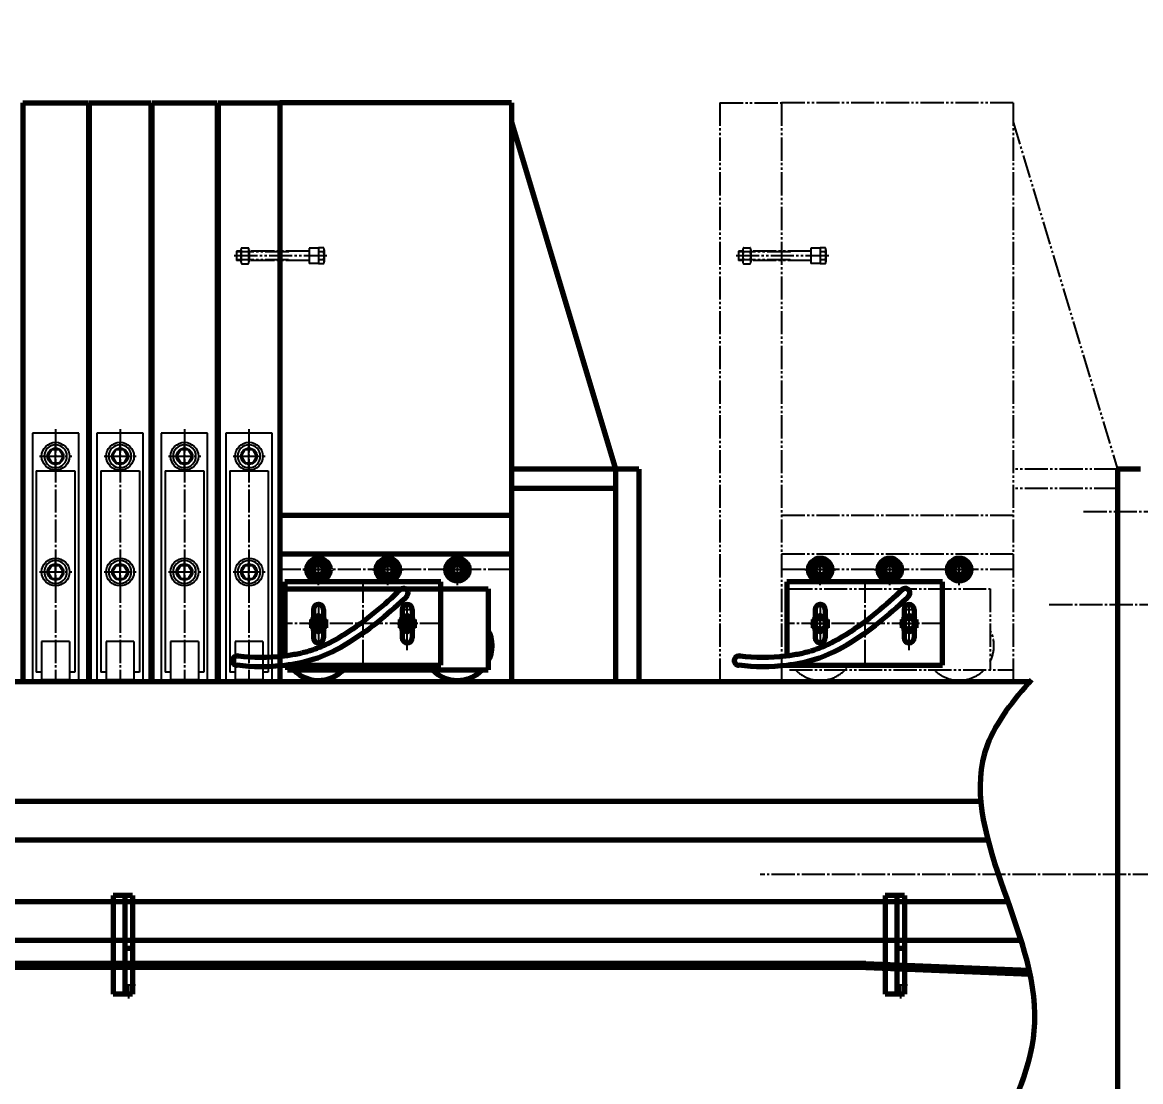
# Model space of a CAD drawing. Header units: millimetres. Extents: x -11880 to 11880, y -8400 to 8400.
# Drawn here: x -575 to 873, y 2458 to 3831 of the extents above; entities that cross this region are included whole.
import ezdxf

# ---------------------------------------------------------------- set-up
doc = ezdxf.new("R2010")
doc.units = ezdxf.units.MM
for name, pattern in [('EB_DASH', [6, 3, -3]), ('EB_DASHDOT', [39, 30, -3, 3, -3]), ('EB_DASHDOTDOT', [45, 30, -3, 3, -3, 3, -3])]:
    doc.linetypes.add(name, pattern=pattern)
for name, color, linetype, lineweight in [('CAXA0', 7, 'Continuous', 70), ('CAXA1', 1, 'EB_DASHDOT', 25), ('CAXA2', 6, 'EB_DASH', 25), ('CAXA3', 7, 'Continuous', 25), ('CAXA4', 3, 'Continuous', 25)]:
    doc.layers.add(name, color=color, linetype=linetype, lineweight=lineweight)
doc.styles.add('标准', font='', dxfattribs={"width": 0.667})
doc.styles.get('标准').set_extended_font_data('FangSong_GB2312')
doc.dimstyles.new('标准', dxfattribs={"dimscale": 40, "dimtxt": 3.5, "dimasz": 3, "dimexe": 2, "dimexo": 0, "dimtad": 1, "dimdec": 1, "dimzin": 12, "dimdsep": 46, "dimtxsty": '标准', "dimcen": 0, "dimdle": 4, "dimaunit": 1, "dimazin": 2, "dimtfac": 1, "dimtdec": 3, "dimtmove": 0, "dimatfit": 3, "dimfxl": 1, "dimtolj": 1, "dimtzin": 0, "dimarcsym": 0})

# ---------------------------------------------------------------- blocks, each defined once
blk = doc.blocks.new('CAXBLOCK47', base_point=(-445.3, 2639))
at = {"layer": 'CAXA0', "linetype": 'Continuous', "lineweight": 70}
for p, q in [((-432.6, 2699.6), (-457.6, 2699.6)), ((-457.6, 2699.6), (-457.6, 2571.6)), ((-442.6, 2699.6), (-442.6, 2571.6)), ((-432.6, 2699.6), (-432.6, 2571.6)), ((-432.6, 2630.6), (-442.6, 2630.6)), ((-432.6, 2571.6), (-457.6, 2571.6))]:
    blk.add_line(p, q, dxfattribs=at)
at = {"layer": 'CAXA1', "linetype": 'EB_DASHDOT', "lineweight": 25}
for p, q in [((-445.3, 2608.6), (-430.6, 2608.6)), ((-444.7, 2583.6), (-428.8, 2583.6))]:
    blk.add_line(p, q, dxfattribs=at)
at = {"layer": 'CAXA1', "color": 1, "linetype": 'EB_DASHDOT', "lineweight": 25}
blk.add_line((-437.6, 2582.5), (-437.6, 2566), dxfattribs=at)
blk = doc.blocks.new('CAXBLOCK84', base_point=(554.7, 2639))
at = {"layer": 'CAXA0', "linetype": 'Continuous', "lineweight": 70}
for p, q in [((567.4, 2699.6), (542.4, 2699.6)), ((542.4, 2699.6), (542.4, 2571.6)), ((557.4, 2699.6), (557.4, 2571.6)), ((567.4, 2699.6), (567.4, 2571.6)), ((567.4, 2630.6), (557.4, 2630.6)), ((567.4, 2571.6), (542.4, 2571.6))]:
    blk.add_line(p, q, dxfattribs=at)
at = {"layer": 'CAXA1', "linetype": 'EB_DASHDOT', "lineweight": 25}
for p, q in [((554.7, 2608.6), (569.4, 2608.6)), ((555.3, 2583.6), (571.2, 2583.6))]:
    blk.add_line(p, q, dxfattribs=at)
at = {"layer": 'CAXA1', "color": 1, "linetype": 'EB_DASHDOT', "lineweight": 25}
blk.add_line((562.4, 2582.5), (562.4, 2566), dxfattribs=at)
blk = doc.blocks.new('CAXBLOCK150', base_point=(-179.3, 3028.7))
at = {"layer": 'CAXA0', "color": 3, "linetype": 'Continuous', "lineweight": 70}
for p, q in [((-33.1, 3105.7), (-235.1, 3105.7)), ((-235.1, 3105.7), (-235.1, 3009.8)), ((-33.1, 2997.7), (-33.1, 3105.7)), ((-198.1, 3070.2), (-198.1, 3033.2)), ((-185.1, 3070.2), (-185.1, 3033.2)), ((-83.1, 3070.2), (-83.1, 3033.2)), ((-70.1, 3070.2), (-70.1, 3033.2)), ((-295.6, 3009.6), (-297.1, 3009.8)), ((-235.1, 2997.7), (-33.1, 2997.7))]:
    blk.add_line(p, q, dxfattribs=at)
for centre, radius, start, end in [((-81.4, 3091.5), 6, 320.554, 140.554), ((-191.6, 3070.2), 6.5, 0, 180), ((-76.6, 3070.2), 6.5, 0, 180), ((-191.6, 3033.2), 6.5, 180, 0), ((-76.6, 3033.2), 6.5, 180, 0), ((-297.1, 3003.8), 6, 82.8627, 270)]:
    blk.add_arc(centre, radius, start, end, dxfattribs=at)
for points, knots in [([(-76.7, 3087.6), (-87.6, 3076.9), (-111.6, 3055.7), (-151.2, 3026), (-193.2, 3004.6), (-243.2, 2995.3), (-276.6, 2995.2), (-297.1, 2997.7)], [0, 0, 0, 0, 45.900028, 96.029548, 148.572063, 185.779511, 247.891233, 247.891233, 247.891233, 247.891233]), ([(-85.5, 3095.8), (-96, 3085.5), (-119.3, 3064.9), (-150.9, 3041.2), (-179.5, 3025.1), (-199.9, 3016.8), (-218.9, 3012.1), (-250.2, 3007.3), (-276.2, 3007.2), (-295.6, 3009.6)], [0, 0, 0, 0, 43.349322, 91.29032, 116.414644, 141.538968, 159.330503, 177.122038, 236.522127, 236.522127, 236.522127, 236.522127])]:
    blk.add_open_spline(points, degree=3, knots=knots, dxfattribs=at)
at = {"layer": 'CAXA1', "color": 3, "linetype": 'EB_DASHDOT', "lineweight": 25}
for p, q in [((-134.1, 3108.7), (-134.1, 2994.7)), ((-191.6, 3079.8), (-191.6, 3020.3)), ((-76.6, 3017.4), (-76.6, 3079.7)), ((-86.1, 3070.2), (-67.1, 3070.2)), ((-30.1, 3051.7), (-238.1, 3051.7))]:
    blk.add_line(p, q, dxfattribs=at)
blk = doc.blocks.new('CAXBLOCK151', base_point=(-191.6, 3051.7))
at = {"layer": 'CAXA0'}
for p, q in [((-191.6, 3062.1), (-200.6, 3056.9)), ((-200.6, 3056.9), (-200.6, 3046.5)), ((-182.6, 3056.9), (-191.6, 3062.1)), ((-182.6, 3056.9), (-182.6, 3046.5)), ((-200.6, 3046.5), (-191.6, 3041.3)), ((-191.6, 3041.3), (-182.6, 3046.5))]:
    blk.add_line(p, q, dxfattribs=at)
blk.add_circle((-191.6, 3051.7), 9, dxfattribs=at)
at = {"layer": 'CAXA1', "linetype": 'EB_DASHDOT', "lineweight": 25}
for p, q in [((-191.6, 3039.3), (-191.6, 3064.1)), ((-202.6, 3051.7), (-180.6, 3051.7))]:
    blk.add_line(p, q, dxfattribs=at)
blk = doc.blocks.new('CAXBLOCK152', base_point=(-76.6, 3051.7))
at = {"layer": 'CAXA0'}
for p, q in [((-76.6, 3062.1), (-85.6, 3056.9)), ((-85.6, 3056.9), (-85.6, 3046.5)), ((-67.6, 3056.9), (-76.6, 3062.1)), ((-67.6, 3056.9), (-67.6, 3046.5)), ((-85.6, 3046.5), (-76.6, 3041.3)), ((-76.6, 3041.3), (-67.6, 3046.5))]:
    blk.add_line(p, q, dxfattribs=at)
blk.add_circle((-76.6, 3051.7), 9, dxfattribs=at)
at = {"layer": 'CAXA1', "linetype": 'EB_DASHDOT', "lineweight": 25}
for p, q in [((-76.6, 3039.3), (-76.6, 3064.1)), ((-87.6, 3051.7), (-65.6, 3051.7))]:
    blk.add_line(p, q, dxfattribs=at)
blk = doc.blocks.new('CAXBLOCK153', base_point=(-191.6, 3121.7))
at = {"layer": 'CAXA0'}
blk.add_circle((-191.6, 3121.7), 6.92, dxfattribs=at)
at = {"layer": 'CAXA1', "linetype": 'EB_DASHDOT', "lineweight": 25}
for p, q in [((-191.6, 3110.7), (-191.6, 3132.7)), ((-202.6, 3121.7), (-180.6, 3121.7))]:
    blk.add_line(p, q, dxfattribs=at)
at = {"layer": 'CAXA3'}
blk.add_arc((-191.6, 3121.7), 8, 270, 190, dxfattribs=at)
blk = doc.blocks.new('CAXBLOCK154', base_point=(-101.6, 3121.7))
at = {"layer": 'CAXA0'}
blk.add_circle((-101.6, 3121.7), 6.92, dxfattribs=at)
at = {"layer": 'CAXA1', "linetype": 'EB_DASHDOT', "lineweight": 25}
for p, q in [((-101.6, 3110.7), (-101.6, 3132.7)), ((-112.6, 3121.7), (-90.6, 3121.7))]:
    blk.add_line(p, q, dxfattribs=at)
at = {"layer": 'CAXA3'}
blk.add_arc((-101.6, 3121.7), 8, 270, 190, dxfattribs=at)
blk = doc.blocks.new('CAXBLOCK155', base_point=(-11.6, 3121.7))
at = {"layer": 'CAXA0'}
blk.add_circle((-11.6, 3121.7), 6.92, dxfattribs=at)
at = {"layer": 'CAXA1', "linetype": 'EB_DASHDOT', "lineweight": 25}
for p, q in [((-11.6, 3110.7), (-11.6, 3132.7)), ((-22.6, 3121.7), (-0.6, 3121.7))]:
    blk.add_line(p, q, dxfattribs=at)
at = {"layer": 'CAXA3'}
blk.add_arc((-11.6, 3121.7), 8, 270, 190, dxfattribs=at)
blk = doc.blocks.new('CAXBLOCK156', base_point=(-191.6, 3121.7))
at = {"layer": 'CAXA0'}
blk.add_circle((-191.6, 3121.7), 6.92, dxfattribs=at)
at = {"layer": 'CAXA1', "linetype": 'EB_DASHDOT', "lineweight": 25}
for p, q in [((-191.6, 3110.7), (-191.6, 3132.7)), ((-202.6, 3121.7), (-180.6, 3121.7))]:
    blk.add_line(p, q, dxfattribs=at)
at = {"layer": 'CAXA3'}
blk.add_arc((-191.6, 3121.7), 8, 270, 190, dxfattribs=at)
blk = doc.blocks.new('CAXBLOCK157', base_point=(-191.6, 3121.7))
at = {"layer": 'CAXA0'}
for radius in [15, 8.75]:
    blk.add_circle((-191.6, 3121.7), radius, dxfattribs=at)
at = {"layer": 'CAXA1', "color": 1, "linetype": 'EB_DASHDOT', "lineweight": 25}
for p, q in [((-191.6, 3101.7), (-191.6, 3141.7)), ((-211.6, 3121.7), (-171.6, 3121.7))]:
    blk.add_line(p, q, dxfattribs=at)
blk = doc.blocks.new('CAXBLOCK158', base_point=(-191.6, 3121.7))
at = {"layer": 'CAXA0'}
for p, q in [((-191.6, 3135.5), (-203.6, 3128.6)), ((-179.6, 3128.6), (-191.6, 3135.5)), ((-203.6, 3128.6), (-203.6, 3114.7)), ((-203.6, 3114.7), (-191.6, 3107.8)), ((-191.6, 3107.8), (-179.6, 3114.7)), ((-179.6, 3114.7), (-179.6, 3128.6))]:
    blk.add_line(p, q, dxfattribs=at)
blk.add_circle((-191.6, 3121.7), 12, dxfattribs=at)
at = {"layer": 'CAXA1', "linetype": 'EB_DASHDOT', "lineweight": 25}
for p, q in [((-191.6, 3104.8), (-191.6, 3138.5)), ((-176.6, 3121.7), (-206.6, 3121.7))]:
    blk.add_line(p, q, dxfattribs=at)
blk = doc.blocks.new('CAXBLOCK159', base_point=(-101.6, 3121.7))
at = {"layer": 'CAXA0'}
blk.add_circle((-101.6, 3121.7), 6.92, dxfattribs=at)
at = {"layer": 'CAXA1', "linetype": 'EB_DASHDOT', "lineweight": 25}
for p, q in [((-101.6, 3110.7), (-101.6, 3132.7)), ((-112.6, 3121.7), (-90.6, 3121.7))]:
    blk.add_line(p, q, dxfattribs=at)
at = {"layer": 'CAXA3'}
blk.add_arc((-101.6, 3121.7), 8, 270, 190, dxfattribs=at)
blk = doc.blocks.new('CAXBLOCK160', base_point=(-11.6, 3121.7))
at = {"layer": 'CAXA0'}
blk.add_circle((-11.6, 3121.7), 6.92, dxfattribs=at)
at = {"layer": 'CAXA1', "linetype": 'EB_DASHDOT', "lineweight": 25}
for p, q in [((-11.6, 3110.7), (-11.6, 3132.7)), ((-22.6, 3121.7), (-0.6, 3121.7))]:
    blk.add_line(p, q, dxfattribs=at)
at = {"layer": 'CAXA3'}
blk.add_arc((-11.6, 3121.7), 8, 270, 190, dxfattribs=at)
blk = doc.blocks.new('CAXBLOCK161', base_point=(-11.6, 3121.7))
at = {"layer": 'CAXA0'}
for radius in [15, 8.75]:
    blk.add_circle((-11.6, 3121.7), radius, dxfattribs=at)
at = {"layer": 'CAXA1', "color": 1, "linetype": 'EB_DASHDOT', "lineweight": 25}
for p, q in [((-11.6, 3101.7), (-11.6, 3141.7)), ((8.4, 3121.7), (-31.6, 3121.7))]:
    blk.add_line(p, q, dxfattribs=at)
blk = doc.blocks.new('CAXBLOCK162', base_point=(-11.6, 3121.7))
at = {"layer": 'CAXA0'}
for p, q in [((-23.6, 3128.6), (-11.6, 3135.5)), ((-11.6, 3135.5), (0.4, 3128.6)), ((-23.6, 3114.7), (-23.6, 3128.6)), ((-11.6, 3107.8), (-23.6, 3114.7)), ((0.4, 3114.7), (-11.6, 3107.8)), ((0.4, 3128.6), (0.4, 3114.7))]:
    blk.add_line(p, q, dxfattribs=at)
blk.add_circle((-11.6, 3121.7), 12, dxfattribs=at)
at = {"layer": 'CAXA1', "linetype": 'EB_DASHDOT', "lineweight": 25}
for p, q in [((-11.6, 3104.8), (-11.6, 3138.5)), ((-26.6, 3121.7), (3.4, 3121.7))]:
    blk.add_line(p, q, dxfattribs=at)
blk = doc.blocks.new('CAXBLOCK163', base_point=(-101.6, 3121.7))
at = {"layer": 'CAXA0'}
for radius in [15, 8.75]:
    blk.add_circle((-101.6, 3121.7), radius, dxfattribs=at)
at = {"layer": 'CAXA1', "color": 1, "linetype": 'EB_DASHDOT', "lineweight": 25}
for p, q in [((-101.6, 3101.7), (-101.6, 3141.7)), ((-121.6, 3121.7), (-81.6, 3121.7))]:
    blk.add_line(p, q, dxfattribs=at)
blk = doc.blocks.new('CAXBLOCK164', base_point=(-101.6, 3121.7))
at = {"layer": 'CAXA0'}
for p, q in [((-101.6, 3135.5), (-113.6, 3128.6)), ((-89.6, 3128.6), (-101.6, 3135.5)), ((-113.6, 3128.6), (-113.6, 3114.7)), ((-113.6, 3114.7), (-101.6, 3107.8)), ((-101.6, 3107.8), (-89.6, 3114.7)), ((-89.6, 3114.7), (-89.6, 3128.6))]:
    blk.add_line(p, q, dxfattribs=at)
blk.add_circle((-101.6, 3121.7), 12, dxfattribs=at)
at = {"layer": 'CAXA1', "linetype": 'EB_DASHDOT', "lineweight": 25}
for p, q in [((-101.6, 3104.8), (-101.6, 3138.5)), ((-86.6, 3121.7), (-116.6, 3121.7))]:
    blk.add_line(p, q, dxfattribs=at)
blk = doc.blocks.new('CAXBLOCK219', base_point=(-574.6, 3351.7))
at = {"layer": 'CAXA0', "linetype": 'Continuous', "lineweight": 70}
for p, q in [((-574.6, 3726.7), (-489.6, 3726.7)), ((-574.6, 3726.7), (-574.6, 2976.7)), ((-489.6, 3726.7), (-489.6, 2976.7)), ((-574.6, 2976.7), (-489.6, 2976.7))]:
    blk.add_line(p, q, dxfattribs=at)
at = {"layer": 'CAXA2', "color": 6, "linetype": 'EB_DASHDOT', "lineweight": 25}
for p, q in [((-532.1, 3303.7), (-532.1, 2976.7)), ((-552.7, 3268.7), (-511.1, 3268.7)), ((-552.7, 3118.7), (-511.1, 3118.7))]:
    blk.add_line(p, q, dxfattribs=at)
at = {"layer": 'CAXA2', "color": 6, "linetype": 'Continuous', "lineweight": 25}
for p, q in [((-562.1, 3298.7), (-562.1, 2976.7)), ((-502.1, 3298.7), (-562.1, 3298.7)), ((-502.1, 2976.7), (-502.1, 3298.7)), ((-541.9, 3268.7), (-537, 3277.2)), ((-537, 3277.2), (-527.2, 3277.2)), ((-532.1, 3250.8), (-532.1, 3286.5)), ((-522.3, 3268.7), (-527.2, 3277.2)), ((-522.3, 3268.7), (-527.2, 3277.2)), ((-541.9, 3268.7), (-537, 3260.2)), ((-537, 3260.2), (-527.2, 3260.2)), ((-522.3, 3268.7), (-527.2, 3260.2)), ((-557.1, 3249.7), (-557.1, 2988.7)), ((-557.1, 3249.7), (-507.1, 3249.7)), ((-507.1, 3249.7), (-507.1, 2988.7)), ((-532.1, 3100.8), (-532.1, 3136.5)), ((-541.9, 3118.7), (-537, 3127.2)), ((-541.9, 3118.7), (-537, 3110.2)), ((-537, 3127.2), (-527.2, 3127.2)), ((-522.3, 3118.7), (-527.2, 3127.2)), ((-522.3, 3118.7), (-527.2, 3127.2)), ((-522.3, 3118.7), (-527.2, 3110.2)), ((-537, 3110.2), (-527.2, 3110.2)), ((-550.1, 3028.7), (-550.1, 2978.7)), ((-514.1, 3028.7), (-550.1, 3028.7)), ((-514.1, 3028.7), (-514.1, 2978.7)), ((-550.1, 2988.7), (-557.1, 2988.7)), ((-507.1, 2988.7), (-514.1, 2988.7)), ((-514.1, 2978.7), (-550.1, 2978.7))]:
    blk.add_line(p, q, dxfattribs=at)
for centre, radius in [((-532.1, 3268.7), 18), ((-532.1, 3268.7), 10.5), ((-532.1, 3268.7), 9.81), ((-532.1, 3118.7), 18), ((-532.1, 3118.7), 18), ((-532.1, 3118.7), 10.5), ((-532.1, 3118.7), 10.5), ((-532.1, 3118.7), 9.81)]:
    blk.add_circle(centre, radius, dxfattribs=at)
for centre, start, end in [((-532.1, 3268.7), 0, 180), ((-532.1, 3268.7), 180, 0), ((-532.1, 3118.7), 0, 180), ((-532.1, 3118.7), 180, 0)]:
    blk.add_arc(centre, 14.8, start, end, dxfattribs=at)
blk = doc.blocks.new('CAXBLOCK220', base_point=(-303.8, 3358.4))
at = {"layer": 'CAXA0', "linetype": 'Continuous', "lineweight": 70}
for p, q in [((-488.6, 3726.7), (-408.6, 3726.7)), ((-488.6, 3726.7), (-488.6, 2976.7)), ((-408.6, 3726.7), (-408.6, 2976.7)), ((-488.6, 2976.7), (-408.6, 2976.7))]:
    blk.add_line(p, q, dxfattribs=at)
at = {"layer": 'CAXA2', "color": 6, "linetype": 'EB_DASHDOT', "lineweight": 25}
for p, q in [((-448.6, 3303.7), (-448.6, 2976.7)), ((-469.2, 3268.7), (-427.6, 3268.7)), ((-469.2, 3118.7), (-427.6, 3118.7))]:
    blk.add_line(p, q, dxfattribs=at)
at = {"layer": 'CAXA2', "color": 6, "linetype": 'Continuous', "lineweight": 25}
for p, q in [((-478.6, 3298.7), (-478.6, 2976.7)), ((-418.6, 3298.7), (-478.6, 3298.7)), ((-418.6, 2976.7), (-418.6, 3298.7)), ((-458.4, 3268.7), (-453.5, 3277.2)), ((-453.5, 3277.2), (-443.7, 3277.2)), ((-448.6, 3250.8), (-448.6, 3286.5)), ((-438.8, 3268.7), (-443.7, 3277.2)), ((-438.8, 3268.7), (-443.7, 3277.2)), ((-458.4, 3268.7), (-453.5, 3260.2)), ((-453.5, 3260.2), (-443.7, 3260.2)), ((-438.8, 3268.7), (-443.7, 3260.2)), ((-473.6, 3249.7), (-473.6, 2988.7)), ((-473.6, 3249.7), (-423.6, 3249.7)), ((-423.6, 3249.7), (-423.6, 2988.7)), ((-448.6, 3100.8), (-448.6, 3136.5)), ((-458.4, 3118.7), (-453.5, 3127.2)), ((-458.4, 3118.7), (-453.5, 3110.2)), ((-453.5, 3127.2), (-443.7, 3127.2)), ((-438.8, 3118.7), (-443.7, 3127.2)), ((-438.8, 3118.7), (-443.7, 3127.2)), ((-438.8, 3118.7), (-443.7, 3110.2)), ((-453.5, 3110.2), (-443.7, 3110.2)), ((-466.6, 3028.7), (-466.6, 2978.7)), ((-430.6, 3028.7), (-466.6, 3028.7)), ((-430.6, 3028.7), (-430.6, 2978.7)), ((-466.6, 2988.7), (-473.6, 2988.7)), ((-423.6, 2988.7), (-430.6, 2988.7)), ((-430.6, 2978.7), (-466.6, 2978.7))]:
    blk.add_line(p, q, dxfattribs=at)
for centre, radius in [((-448.6, 3268.7), 18), ((-448.6, 3268.7), 10.5), ((-448.6, 3268.7), 9.81), ((-448.6, 3118.7), 18), ((-448.6, 3118.7), 18), ((-448.6, 3118.7), 10.5), ((-448.6, 3118.7), 10.5), ((-448.6, 3118.7), 9.81)]:
    blk.add_circle(centre, radius, dxfattribs=at)
for centre, start, end in [((-448.6, 3268.7), 0, 180), ((-448.6, 3268.7), 180, 0), ((-448.6, 3118.7), 0, 180), ((-448.6, 3118.7), 180, 0)]:
    blk.add_arc(centre, 14.8, start, end, dxfattribs=at)
blk = doc.blocks.new('CAXBLOCK221', base_point=(-407.6, 3351.7))
at = {"layer": 'CAXA0', "linetype": 'Continuous', "lineweight": 70}
for p, q in [((-407.6, 3726.7), (-322.6, 3726.7)), ((-407.6, 3726.7), (-407.6, 2976.7)), ((-322.6, 3726.7), (-322.6, 2976.7)), ((-407.6, 2976.7), (-322.6, 2976.7))]:
    blk.add_line(p, q, dxfattribs=at)
at = {"layer": 'CAXA2', "color": 6, "linetype": 'EB_DASHDOT', "lineweight": 25}
for p, q in [((-365.1, 3303.7), (-365.1, 2976.7)), ((-385.7, 3268.7), (-344.1, 3268.7)), ((-385.7, 3118.7), (-344.1, 3118.7))]:
    blk.add_line(p, q, dxfattribs=at)
at = {"layer": 'CAXA2', "color": 6, "linetype": 'Continuous', "lineweight": 25}
for p, q in [((-395.1, 3298.7), (-395.1, 2976.7)), ((-335.1, 3298.7), (-395.1, 3298.7)), ((-335.1, 2976.7), (-335.1, 3298.7)), ((-374.9, 3268.7), (-370, 3277.2)), ((-370, 3277.2), (-360.2, 3277.2)), ((-365.1, 3250.8), (-365.1, 3286.5)), ((-355.3, 3268.7), (-360.2, 3277.2)), ((-355.3, 3268.7), (-360.2, 3277.2)), ((-374.9, 3268.7), (-370, 3260.2)), ((-370, 3260.2), (-360.2, 3260.2)), ((-355.3, 3268.7), (-360.2, 3260.2)), ((-390.1, 3249.7), (-390.1, 2988.7)), ((-390.1, 3249.7), (-340.1, 3249.7)), ((-340.1, 3249.7), (-340.1, 2988.7)), ((-365.1, 3100.8), (-365.1, 3136.5)), ((-374.9, 3118.7), (-370, 3127.2)), ((-374.9, 3118.7), (-370, 3110.2)), ((-370, 3127.2), (-360.2, 3127.2)), ((-355.3, 3118.7), (-360.2, 3127.2)), ((-355.3, 3118.7), (-360.2, 3127.2)), ((-355.3, 3118.7), (-360.2, 3110.2)), ((-370, 3110.2), (-360.2, 3110.2)), ((-383.1, 3028.7), (-383.1, 2978.7)), ((-347.1, 3028.7), (-383.1, 3028.7)), ((-347.1, 3028.7), (-347.1, 2978.7)), ((-383.1, 2988.7), (-390.1, 2988.7)), ((-340.1, 2988.7), (-347.1, 2988.7)), ((-347.1, 2978.7), (-383.1, 2978.7))]:
    blk.add_line(p, q, dxfattribs=at)
for centre, radius in [((-365.1, 3268.7), 18), ((-365.1, 3268.7), 10.5), ((-365.1, 3268.7), 9.81), ((-365.1, 3118.7), 18), ((-365.1, 3118.7), 18), ((-365.1, 3118.7), 10.5), ((-365.1, 3118.7), 10.5), ((-365.1, 3118.7), 9.81)]:
    blk.add_circle(centre, radius, dxfattribs=at)
for centre, start, end in [((-365.1, 3268.7), 0, 180), ((-365.1, 3268.7), 180, 0), ((-365.1, 3118.7), 0, 180), ((-365.1, 3118.7), 180, 0)]:
    blk.add_arc(centre, 14.8, start, end, dxfattribs=at)
blk = doc.blocks.new('CAXBLOCK222', base_point=(-136.8, 3358.4))
at = {"layer": 'CAXA0', "linetype": 'Continuous', "lineweight": 70}
for p, q in [((-321.6, 3726.7), (-241.6, 3726.7)), ((-321.6, 3726.7), (-321.6, 2976.7)), ((-241.6, 3726.7), (-241.6, 2976.7)), ((-321.6, 2976.7), (-241.6, 2976.7))]:
    blk.add_line(p, q, dxfattribs=at)
at = {"layer": 'CAXA2', "color": 6, "linetype": 'EB_DASHDOT', "lineweight": 25}
for p, q in [((-281.6, 3303.7), (-281.6, 2976.7)), ((-302.2, 3268.7), (-260.6, 3268.7)), ((-302.2, 3118.7), (-260.6, 3118.7))]:
    blk.add_line(p, q, dxfattribs=at)
at = {"layer": 'CAXA2', "color": 6, "linetype": 'Continuous', "lineweight": 25}
for p, q in [((-311.6, 3298.7), (-311.6, 2976.7)), ((-251.6, 3298.7), (-311.6, 3298.7)), ((-251.6, 2976.7), (-251.6, 3298.7)), ((-291.4, 3268.7), (-286.5, 3277.2)), ((-286.5, 3277.2), (-276.7, 3277.2)), ((-281.6, 3250.8), (-281.6, 3286.5)), ((-271.8, 3268.7), (-276.7, 3277.2)), ((-271.8, 3268.7), (-276.7, 3277.2)), ((-291.4, 3268.7), (-286.5, 3260.2)), ((-286.5, 3260.2), (-276.7, 3260.2)), ((-271.8, 3268.7), (-276.7, 3260.2)), ((-306.6, 3249.7), (-306.6, 2988.7)), ((-306.6, 3249.7), (-256.6, 3249.7)), ((-256.6, 3249.7), (-256.6, 2988.7)), ((-281.6, 3100.8), (-281.6, 3136.5)), ((-291.4, 3118.7), (-286.5, 3127.2)), ((-291.4, 3118.7), (-286.5, 3110.2)), ((-286.5, 3127.2), (-276.7, 3127.2)), ((-271.8, 3118.7), (-276.7, 3127.2)), ((-271.8, 3118.7), (-276.7, 3127.2)), ((-271.8, 3118.7), (-276.7, 3110.2)), ((-286.5, 3110.2), (-276.7, 3110.2)), ((-299.6, 3028.7), (-299.6, 2978.7)), ((-263.6, 3028.7), (-299.6, 3028.7)), ((-263.6, 3028.7), (-263.6, 2978.7)), ((-299.6, 2988.7), (-306.6, 2988.7)), ((-256.6, 2988.7), (-263.6, 2988.7)), ((-263.6, 2978.7), (-299.6, 2978.7))]:
    blk.add_line(p, q, dxfattribs=at)
for centre, radius in [((-281.6, 3268.7), 18), ((-281.6, 3268.7), 10.5), ((-281.6, 3268.7), 9.81), ((-281.6, 3118.7), 18), ((-281.6, 3118.7), 18), ((-281.6, 3118.7), 10.5), ((-281.6, 3118.7), 10.5), ((-281.6, 3118.7), 9.81)]:
    blk.add_circle(centre, radius, dxfattribs=at)
for centre, start, end in [((-281.6, 3268.7), 0, 180), ((-281.6, 3268.7), 180, 0), ((-281.6, 3118.7), 0, 180), ((-281.6, 3118.7), 180, 0)]:
    blk.add_arc(centre, 14.8, start, end, dxfattribs=at)
blk = doc.blocks.new('CAXBLOCK242', base_point=(458.4, 3051.7))
at = {"layer": 'CAXA0'}
for p, q in [((458.4, 3062.1), (449.4, 3056.9)), ((449.4, 3056.9), (449.4, 3046.5)), ((467.4, 3056.9), (458.4, 3062.1)), ((467.4, 3056.9), (467.4, 3046.5)), ((449.4, 3046.5), (458.4, 3041.3)), ((458.4, 3041.3), (467.4, 3046.5))]:
    blk.add_line(p, q, dxfattribs=at)
blk.add_circle((458.4, 3051.7), 9, dxfattribs=at)
at = {"layer": 'CAXA1', "linetype": 'EB_DASHDOT', "lineweight": 25}
for p, q in [((458.4, 3039.3), (458.4, 3064.1)), ((447.4, 3051.7), (469.4, 3051.7))]:
    blk.add_line(p, q, dxfattribs=at)
blk = doc.blocks.new('CAXBLOCK243', base_point=(573.4, 3051.7))
at = {"layer": 'CAXA0'}
for p, q in [((573.4, 3062.1), (564.4, 3056.9)), ((564.4, 3056.9), (564.4, 3046.5)), ((582.4, 3056.9), (573.4, 3062.1)), ((582.4, 3056.9), (582.4, 3046.5)), ((564.4, 3046.5), (573.4, 3041.3)), ((573.4, 3041.3), (582.4, 3046.5))]:
    blk.add_line(p, q, dxfattribs=at)
blk.add_circle((573.4, 3051.7), 9, dxfattribs=at)
at = {"layer": 'CAXA1', "linetype": 'EB_DASHDOT', "lineweight": 25}
for p, q in [((573.4, 3039.3), (573.4, 3064.1)), ((562.4, 3051.7), (584.4, 3051.7))]:
    blk.add_line(p, q, dxfattribs=at)
blk = doc.blocks.new('CAXBLOCK244', base_point=(458.4, 3121.7))
at = {"layer": 'CAXA0'}
blk.add_circle((458.4, 3121.7), 6.92, dxfattribs=at)
at = {"layer": 'CAXA1', "linetype": 'EB_DASHDOT', "lineweight": 25}
for p, q in [((458.4, 3110.7), (458.4, 3132.7)), ((447.4, 3121.7), (469.4, 3121.7))]:
    blk.add_line(p, q, dxfattribs=at)
at = {"layer": 'CAXA3'}
blk.add_arc((458.4, 3121.7), 8, 270, 190, dxfattribs=at)
blk = doc.blocks.new('CAXBLOCK245', base_point=(548.4, 3121.7))
at = {"layer": 'CAXA0'}
blk.add_circle((548.4, 3121.7), 6.92, dxfattribs=at)
at = {"layer": 'CAXA1', "linetype": 'EB_DASHDOT', "lineweight": 25}
for p, q in [((548.4, 3110.7), (548.4, 3132.7)), ((537.4, 3121.7), (559.4, 3121.7))]:
    blk.add_line(p, q, dxfattribs=at)
at = {"layer": 'CAXA3'}
blk.add_arc((548.4, 3121.7), 8, 270, 190, dxfattribs=at)
blk = doc.blocks.new('CAXBLOCK246', base_point=(638.4, 3121.7))
at = {"layer": 'CAXA0'}
blk.add_circle((638.4, 3121.7), 6.92, dxfattribs=at)
at = {"layer": 'CAXA1', "linetype": 'EB_DASHDOT', "lineweight": 25}
for p, q in [((638.4, 3110.7), (638.4, 3132.7)), ((627.4, 3121.7), (649.4, 3121.7))]:
    blk.add_line(p, q, dxfattribs=at)
at = {"layer": 'CAXA3'}
blk.add_arc((638.4, 3121.7), 8, 270, 190, dxfattribs=at)
blk = doc.blocks.new('CAXBLOCK247', base_point=(458.4, 3121.7))
at = {"layer": 'CAXA0'}
blk.add_circle((458.4, 3121.7), 6.92, dxfattribs=at)
at = {"layer": 'CAXA1', "linetype": 'EB_DASHDOT', "lineweight": 25}
for p, q in [((458.4, 3110.7), (458.4, 3132.7)), ((447.4, 3121.7), (469.4, 3121.7))]:
    blk.add_line(p, q, dxfattribs=at)
at = {"layer": 'CAXA3'}
blk.add_arc((458.4, 3121.7), 8, 270, 190, dxfattribs=at)
blk = doc.blocks.new('CAXBLOCK248', base_point=(458.4, 3121.7))
at = {"layer": 'CAXA0'}
for radius in [15, 8.75]:
    blk.add_circle((458.4, 3121.7), radius, dxfattribs=at)
at = {"layer": 'CAXA1', "color": 1, "linetype": 'EB_DASHDOT', "lineweight": 25}
for p, q in [((458.4, 3101.7), (458.4, 3141.7)), ((438.4, 3121.7), (478.4, 3121.7))]:
    blk.add_line(p, q, dxfattribs=at)
blk = doc.blocks.new('CAXBLOCK249', base_point=(458.4, 3121.7))
at = {"layer": 'CAXA0'}
for p, q in [((458.4, 3135.5), (446.4, 3128.6)), ((470.4, 3128.6), (458.4, 3135.5)), ((446.4, 3128.6), (446.4, 3114.7)), ((446.4, 3114.7), (458.4, 3107.8)), ((458.4, 3107.8), (470.4, 3114.7)), ((470.4, 3114.7), (470.4, 3128.6))]:
    blk.add_line(p, q, dxfattribs=at)
blk.add_circle((458.4, 3121.7), 12, dxfattribs=at)
at = {"layer": 'CAXA1', "linetype": 'EB_DASHDOT', "lineweight": 25}
for p, q in [((458.4, 3104.8), (458.4, 3138.5)), ((473.4, 3121.7), (443.4, 3121.7))]:
    blk.add_line(p, q, dxfattribs=at)
blk = doc.blocks.new('CAXBLOCK250', base_point=(548.4, 3121.7))
at = {"layer": 'CAXA0'}
blk.add_circle((548.4, 3121.7), 6.92, dxfattribs=at)
at = {"layer": 'CAXA1', "linetype": 'EB_DASHDOT', "lineweight": 25}
for p, q in [((548.4, 3110.7), (548.4, 3132.7)), ((537.4, 3121.7), (559.4, 3121.7))]:
    blk.add_line(p, q, dxfattribs=at)
at = {"layer": 'CAXA3'}
blk.add_arc((548.4, 3121.7), 8, 270, 190, dxfattribs=at)
blk = doc.blocks.new('CAXBLOCK251', base_point=(638.4, 3121.7))
at = {"layer": 'CAXA0'}
blk.add_circle((638.4, 3121.7), 6.92, dxfattribs=at)
at = {"layer": 'CAXA1', "linetype": 'EB_DASHDOT', "lineweight": 25}
for p, q in [((638.4, 3110.7), (638.4, 3132.7)), ((627.4, 3121.7), (649.4, 3121.7))]:
    blk.add_line(p, q, dxfattribs=at)
at = {"layer": 'CAXA3'}
blk.add_arc((638.4, 3121.7), 8, 270, 190, dxfattribs=at)
blk = doc.blocks.new('CAXBLOCK252', base_point=(638.4, 3121.7))
at = {"layer": 'CAXA0'}
for radius in [15, 8.75]:
    blk.add_circle((638.4, 3121.7), radius, dxfattribs=at)
at = {"layer": 'CAXA1', "color": 1, "linetype": 'EB_DASHDOT', "lineweight": 25}
for p, q in [((638.4, 3101.7), (638.4, 3141.7)), ((658.4, 3121.7), (618.4, 3121.7))]:
    blk.add_line(p, q, dxfattribs=at)
blk = doc.blocks.new('CAXBLOCK253', base_point=(638.4, 3121.7))
at = {"layer": 'CAXA0'}
for p, q in [((626.4, 3128.6), (638.4, 3135.5)), ((638.4, 3135.5), (650.4, 3128.6)), ((626.4, 3114.7), (626.4, 3128.6)), ((638.4, 3107.8), (626.4, 3114.7)), ((650.4, 3114.7), (638.4, 3107.8)), ((650.4, 3128.6), (650.4, 3114.7))]:
    blk.add_line(p, q, dxfattribs=at)
blk.add_circle((638.4, 3121.7), 12, dxfattribs=at)
at = {"layer": 'CAXA1', "linetype": 'EB_DASHDOT', "lineweight": 25}
for p, q in [((638.4, 3104.8), (638.4, 3138.5)), ((623.4, 3121.7), (653.4, 3121.7))]:
    blk.add_line(p, q, dxfattribs=at)
blk = doc.blocks.new('CAXBLOCK254', base_point=(548.4, 3121.7))
at = {"layer": 'CAXA0'}
for radius in [15, 8.75]:
    blk.add_circle((548.4, 3121.7), radius, dxfattribs=at)
at = {"layer": 'CAXA1', "color": 1, "linetype": 'EB_DASHDOT', "lineweight": 25}
for p, q in [((548.4, 3101.7), (548.4, 3141.7)), ((528.4, 3121.7), (568.4, 3121.7))]:
    blk.add_line(p, q, dxfattribs=at)
blk = doc.blocks.new('CAXBLOCK255', base_point=(548.4, 3121.7))
at = {"layer": 'CAXA0'}
for p, q in [((548.4, 3135.5), (536.4, 3128.6)), ((560.4, 3128.6), (548.4, 3135.5)), ((536.4, 3128.6), (536.4, 3114.7)), ((536.4, 3114.7), (548.4, 3107.8)), ((548.4, 3107.8), (560.4, 3114.7)), ((560.4, 3114.7), (560.4, 3128.6))]:
    blk.add_line(p, q, dxfattribs=at)
blk.add_circle((548.4, 3121.7), 12, dxfattribs=at)
at = {"layer": 'CAXA1', "linetype": 'EB_DASHDOT', "lineweight": 25}
for p, q in [((548.4, 3104.8), (548.4, 3138.5)), ((563.4, 3121.7), (533.4, 3121.7))]:
    blk.add_line(p, q, dxfattribs=at)
blk = doc.blocks.new('CAXBLOCK256', base_point=(470.7, 3028.7))
at = {"layer": 'CAXA0', "color": 3, "linetype": 'Continuous', "lineweight": 70}
for p, q in [((616.9, 3105.7), (414.9, 3105.7)), ((414.9, 3105.7), (414.9, 3009.8)), ((616.9, 2997.7), (616.9, 3105.7)), ((451.9, 3070.2), (451.9, 3033.2)), ((464.9, 3070.2), (464.9, 3033.2)), ((566.9, 3070.2), (566.9, 3033.2)), ((579.9, 3070.2), (579.9, 3033.2)), ((354.4, 3009.6), (352.9, 3009.8)), ((414.9, 2997.7), (616.9, 2997.7))]:
    blk.add_line(p, q, dxfattribs=at)
for centre, radius, start, end in [((568.6, 3091.5), 6, 320.554, 140.554), ((458.4, 3070.2), 6.5, 0, 180), ((573.4, 3070.2), 6.5, 0, 180), ((458.4, 3033.2), 6.5, 180, 0), ((573.4, 3033.2), 6.5, 180, 0), ((352.9, 3003.8), 6, 82.8627, 270)]:
    blk.add_arc(centre, radius, start, end, dxfattribs=at)
for points, knots in [([(573.3, 3087.6), (562.4, 3076.9), (538.4, 3055.7), (498.8, 3026), (456.8, 3004.6), (406.8, 2995.3), (373.4, 2995.2), (352.9, 2997.7)], [0, 0, 0, 0, 45.900028, 96.029548, 148.572063, 185.779511, 247.891233, 247.891233, 247.891233, 247.891233]), ([(564.5, 3095.8), (554, 3085.5), (530.7, 3064.9), (499.1, 3041.2), (470.5, 3025.1), (450.1, 3016.8), (431.1, 3012.1), (399.8, 3007.3), (373.8, 3007.2), (354.4, 3009.6)], [0, 0, 0, 0, 43.349322, 91.29032, 116.414644, 141.538968, 159.330503, 177.122038, 236.522127, 236.522127, 236.522127, 236.522127])]:
    blk.add_open_spline(points, degree=3, knots=knots, dxfattribs=at)
at = {"layer": 'CAXA1', "color": 3, "linetype": 'EB_DASHDOT', "lineweight": 25}
for p, q in [((515.9, 3108.7), (515.9, 2994.7)), ((458.4, 3079.8), (458.4, 3020.3)), ((573.4, 3017.4), (573.4, 3079.7)), ((563.9, 3070.2), (582.9, 3070.2)), ((619.9, 3051.7), (411.9, 3051.7))]:
    blk.add_line(p, q, dxfattribs=at)
blk = doc.blocks.new('*D446')
at = {"layer": 'CAXA4', "linetype": 'Continuous', "lineweight": 25}
for points in [[(-9267.6, 4804.4), (-9147.6, 4819.4), (-9147.6, 4789.4)], [(2772.4, 4804.4), (2652.4, 4819.4), (2652.4, 4789.4)]]:
    blk.add_hatch(color=0, dxfattribs=at).paths.add_polyline_path(points, flags=0)
at = {"layer": 'CAXA4', "color": 0, "linetype": 'Continuous', "lineweight": 25}
for p, q in [((-9267.6, 3016.7), (-9267.6, 4884.4)), ((2772.4, 3286.7), (2772.4, 4884.4)), ((2772.4, 4804.4), (-9267.6, 4804.4))]:
    blk.add_line(p, q, dxfattribs=at)
at = {"layer": 'CAXA4', "color": 0, "linetype": 'Continuous', "lineweight": 25, "insert": (-3435.5, 5021.2), "char_height": 140, "attachment_point": 1, "style": '标准'}
blk.add_mtext('\\fFangSong_GB2312|b0|i0|p34;12040', dxfattribs=at)

msp = doc.modelspace()

# ---------------------------------------------------------------- linework, layer by layer
at = {"layer": 'CAXA0', "linetype": 'Continuous', "lineweight": 70}
for p, q in [((-489.62, 3726.67), (-489.62, 2976.67)), ((-488.62, 3726.67), (-488.62, 2976.67)), ((-322.62, 3726.67), (-322.62, 2976.67)), ((-321.62, 3726.67), (-321.62, 2976.67)), ((-241.62, 3726.67), (-241.62, 2976.67)), ((-6100.72, 2821.63), (666.24, 2821.63)), ((-6100.72, 2771.63), (675.44, 2771.63)), ((-6100.72, 2691.63), (701.3, 2691.63)), ((-6100.72, 2641.63), (718.14, 2641.63))]:
    msp.add_line(p, q, dxfattribs=at)
at = {"layer": 'CAXA0'}
for p, q in [((58.38, 3726.67), (-241.62, 3726.67)), ((-241.62, 3726.67), (-241.62, 2976.72)), ((58.38, 3726.67), (58.38, 2976.72)), ((58.38, 3701.67), (193.38, 3251.67)), ((193.38, 3251.67), (58.38, 3251.67)), ((223.38, 3251.67), (193.38, 3251.67)), ((193.38, 3251.67), (193.38, 2976.72)), ((223.38, 3251.67), (223.38, 2976.72)), ((873.38, 3251.67), (843.38, 3251.67)), ((843.38, 3251.67), (843.38, 2376.72)), ((193.38, 3226.67), (58.38, 3226.67)), ((58.38, 3191.67), (-241.62, 3191.67)), ((58.38, 3141.67), (-241.62, 3141.67)), ((-231.62, 3096.67), (28.38, 3096.67)), ((28.38, 3096.67), (28.38, 2991.67)), ((-231.62, 2997.67), (-231.62, 2991.67)), ((-231.62, 2991.67), (28.38, 2991.67)), ((-6075.72, 2976.67), (730.16, 2976.67))]:
    msp.add_line(p, q, dxfattribs=at)
at = {"layer": 'CAXA0', "linetype": 'EB_DASHDOTDOT', "lineweight": 25}
for p, q in [((328.38, 3726.67), (408.38, 3726.67)), ((328.38, 3726.67), (328.38, 2976.67)), ((708.38, 3726.67), (408.38, 3726.67)), ((408.38, 3726.67), (408.38, 2976.72)), ((408.38, 3726.67), (408.38, 2976.67)), ((408.38, 3726.67), (408.38, 2976.67)), ((708.38, 3726.67), (708.38, 2976.72)), ((708.38, 3701.67), (843.38, 3251.67)), ((-297.63, 3534.45), (-297.63, 3522.45)), ((-291.95, 3534.45), (-297.63, 3534.45)), ((-291.95, 3536.25), (-291.95, 3520.66)), ((-291.18, 3538.85), (-282.31, 3538.85)), ((-203.69, 3534.45), (-281.9, 3534.45)), ((-281.55, 3536.25), (-281.55, 3520.66)), ((-191.69, 3538.45), (-203.69, 3538.45)), ((-203.69, 3538.45), (-203.69, 3518.45)), ((-191.69, 3538.85), (-191.69, 3518.06)), ((-184.96, 3538.85), (-191.69, 3538.85)), ((-191.69, 3538.45), (-191.69, 3518.45)), ((-191.69, 3538.45), (-191.69, 3518.45)), ((-191.69, 3534.45), (-191.69, 3522.45)), ((-184.19, 3536.25), (-184.19, 3520.66)), ((352.37, 3534.45), (352.37, 3522.45)), ((358.05, 3534.45), (352.37, 3534.45)), ((358.05, 3536.25), (358.05, 3520.66)), ((358.82, 3538.85), (367.69, 3538.85)), ((446.31, 3534.45), (368.1, 3534.45)), ((368.45, 3536.25), (368.45, 3520.66)), ((458.31, 3538.45), (446.31, 3538.45)), ((446.31, 3538.45), (446.31, 3518.45)), ((458.31, 3538.85), (458.31, 3518.06)), ((465.04, 3538.85), (458.31, 3538.85)), ((458.31, 3538.45), (458.31, 3518.45)), ((458.31, 3538.45), (458.31, 3518.45)), ((458.31, 3534.45), (458.31, 3522.45)), ((465.81, 3536.25), (465.81, 3520.66)), ((-291.95, 3522.45), (-297.63, 3522.45)), ((-282.31, 3533.65), (-291.18, 3533.65)), ((-282.31, 3523.26), (-291.18, 3523.26)), ((-203.69, 3522.45), (-281.9, 3522.45)), ((-184.96, 3533.65), (-191.69, 3533.65)), ((-184.96, 3523.26), (-191.69, 3523.26)), ((358.05, 3522.45), (352.37, 3522.45)), ((367.69, 3533.65), (358.82, 3533.65)), ((367.69, 3523.26), (358.82, 3523.26)), ((446.31, 3522.45), (368.1, 3522.45)), ((465.04, 3533.65), (458.31, 3533.65)), ((465.04, 3523.26), (458.31, 3523.26)), ((-291.18, 3518.06), (-282.31, 3518.06)), ((-191.69, 3518.45), (-203.69, 3518.45)), ((-184.96, 3518.06), (-191.69, 3518.06)), ((358.82, 3518.06), (367.69, 3518.06)), ((458.31, 3518.45), (446.31, 3518.45)), ((465.04, 3518.06), (458.31, 3518.06)), ((843.38, 3251.67), (708.38, 3251.67)), ((873.38, 3251.67), (843.38, 3251.67)), ((843.38, 3251.67), (843.38, 2976.72)), ((843.38, 3226.67), (708.38, 3226.67)), ((708.38, 3191.67), (408.38, 3191.67)), ((708.38, 3141.67), (408.38, 3141.67)), ((418.38, 3096.67), (678.38, 3096.67)), ((678.38, 3096.67), (678.38, 2991.67)), ((418.38, 2991.67), (708.38, 2991.67))]:
    msp.add_line(p, q, dxfattribs=at)
at = {"layer": 'CAXA0', "color": 7, "linetype": 'Continuous', "lineweight": 70}
msp.add_line((-212.62, 2976.67), (-2.41, 2976.67), dxfattribs=at)
at = {"layer": 'CAXA0', "color": 7, "linetype": 'EB_DASHDOTDOT', "lineweight": 25}
msp.add_line((437.38, 2976.67), (647.59, 2976.67), dxfattribs=at)
at = {"layer": 'CAXA0', "color": 3, "linetype": 'Continuous', "lineweight": 70}
for p, q in [((517.38, 2611.12), (-8561.61, 2611.12)), ((517.38, 2611.12), (728.71, 2602.61)), ((517.38, 2606.12), (-8561.61, 2606.12)), ((517.38, 2606.12), (729.81, 2597.57))]:
    msp.add_line(p, q, dxfattribs=at)
at = {"layer": 'CAXA0'}
for centre, radius in [((-191.62, 3121.67), 8.25), ((-11.62, 3121.67), 8.25), ((-11.62, 3121.67), 8.25), ((-191.62, 3051.67), 5), ((-76.62, 3051.67), 5)]:
    msp.add_circle(centre, radius, dxfattribs=at)
at = {"layer": 'CAXA0', "linetype": 'EB_DASHDOTDOT', "lineweight": 25}
for centre, radius in [((458.38, 3121.67), 8.25), ((638.38, 3121.67), 8.25), ((638.38, 3121.67), 8.25), ((458.38, 3051.67), 5), ((573.38, 3051.67), 5)]:
    msp.add_circle(centre, radius, dxfattribs=at)
for centre, radius, start, end in [((-287.16, 3536.25), 4.79, 147.13277, 212.86723), ((-286.34, 3536.25), 4.79, 327.13277, 32.86723), ((-188.98, 3536.25), 4.79, 327.13277, 32.86723), ((362.84, 3536.25), 4.79, 147.13277, 212.86723), ((363.66, 3536.25), 4.79, 327.13277, 32.86723), ((461.02, 3536.25), 4.79, 327.13277, 32.86723), ((-273.95, 3528.45), 18, 163.22135, 196.77865), ((-287.16, 3520.66), 4.79, 147.13277, 212.86723), ((-299.55, 3528.45), 18, 343.22135, 16.77865), ((-286.34, 3520.66), 4.79, 327.13277, 32.86723), ((-202.19, 3528.45), 18, 343.22135, 16.77865), ((-188.98, 3520.66), 4.79, 327.13277, 32.86723), ((376.05, 3528.45), 18, 163.22135, 196.77865), ((362.84, 3520.66), 4.79, 147.13277, 212.86723), ((350.45, 3528.45), 18, 343.22135, 16.77865), ((363.66, 3520.66), 4.79, 327.13277, 32.86723), ((447.81, 3528.45), 18, 343.22135, 16.77865), ((461.02, 3520.66), 4.79, 327.13277, 32.86723), ((638.38, 3023.17), 45, 332.73396, 27.26604), ((458.38, 3023.17), 45, 224.427, 325.48189), ((638.38, 3023.17), 45, 224.427, 315.573)]:
    msp.add_arc(centre, radius, start, end, dxfattribs=at)
at = {"layer": 'CAXA0'}
for centre, start, end in [((-11.62, 3023.17), 332.73396, 27.26604), ((-191.62, 3023.17), 165.16489, 197.25559), ((-191.62, 3023.17), 224.427, 325.48189), ((-11.62, 3023.17), 224.427, 315.573)]:
    msp.add_arc(centre, 45, start, end, dxfattribs=at)
at = {"layer": 'CAXA0', "linetype": 'Continuous', "lineweight": 70}
msp.add_open_spline([(731.98, 2978.7), (709.06, 2953.42), (604, 2821.43), (789.58, 2595.94), (708.12, 2426.29), (683.38, 2376.67)], degree=3, knots=[0, 0, 0, 0, 103.5904541, 472.5050994, 640.7828721, 640.7828721, 640.7828721, 640.7828721], dxfattribs=at)
at = {"layer": 'CAXA1', "linetype": 'EB_DASHDOTDOT', "lineweight": 25}
for p, q in [((-180.64, 3528.45), (-300.63, 3528.45)), ((469.36, 3528.45), (349.37, 3528.45)), ((458.38, 3109.67), (458.38, 3133.67)), ((458.38, 3110.42), (458.38, 3132.92)), ((548.38, 3105.59), (548.38, 3137.76)), ((548.38, 3109.67), (548.38, 3133.67)), ((638.38, 3109.67), (638.38, 3133.67)), ((638.38, 3110.42), (638.38, 3132.92)), ((708.38, 3121.67), (408.38, 3121.67)), ((444.05, 3121.67), (472.72, 3121.67)), ((446.38, 3121.67), (470.38, 3121.67)), ((447.13, 3121.67), (469.63, 3121.67)), ((534.05, 3121.67), (562.72, 3121.67)), ((536.38, 3121.67), (560.38, 3121.67)), ((537.13, 3121.67), (559.63, 3121.67)), ((624.05, 3121.67), (652.72, 3121.67)), ((626.38, 3121.67), (650.38, 3121.67)), ((627.13, 3121.67), (649.63, 3121.67)), ((458.38, 3043.67), (458.38, 3059.67)), ((573.38, 3043.67), (573.38, 3059.67)), ((450.38, 3051.67), (466.38, 3051.67)), ((565.38, 3051.67), (581.38, 3051.67))]:
    msp.add_line(p, q, dxfattribs=at)
at = {"layer": 'CAXA1', "color": 1, "linetype": 'EB_DASHDOT', "lineweight": 25}
msp.add_line((799.51, 3197.04), (1006.44, 3197.04), dxfattribs=at)
msp.add_line((799.51, 3197.04), (1006.44, 3197.04), dxfattribs=at)
at = {"layer": 'CAXA1', "linetype": 'EB_DASHDOT', "lineweight": 25}
for p, q in [((-191.62, 3109.67), (-191.62, 3133.67)), ((-191.62, 3110.42), (-191.62, 3132.92)), ((-101.62, 3105.59), (-101.62, 3137.76)), ((-101.62, 3109.67), (-101.62, 3133.67)), ((-11.62, 3109.67), (-11.62, 3133.67)), ((-11.62, 3110.42), (-11.62, 3132.92)), ((58.38, 3121.67), (-241.62, 3121.67)), ((-205.95, 3121.67), (-177.28, 3121.67)), ((-203.62, 3121.67), (-179.62, 3121.67)), ((-202.87, 3121.67), (-180.37, 3121.67)), ((-115.95, 3121.67), (-87.28, 3121.67)), ((-113.62, 3121.67), (-89.62, 3121.67)), ((-112.87, 3121.67), (-90.37, 3121.67)), ((-25.95, 3121.67), (2.72, 3121.67)), ((-23.62, 3121.67), (0.38, 3121.67)), ((-22.87, 3121.67), (-0.37, 3121.67)), ((755.09, 3076.67), (2944.09, 3076.67)), ((-191.62, 3043.67), (-191.62, 3059.67)), ((-76.62, 3043.67), (-76.62, 3059.67)), ((-199.62, 3051.67), (-183.62, 3051.67)), ((-84.62, 3051.67), (-68.62, 3051.67)), ((1088.43, 2726.67), (380.38, 2726.67))]:
    msp.add_line(p, q, dxfattribs=at)
at = {"layer": 'CAXA3', "color": 7, "linetype": 'EB_DASHDOTDOT', "lineweight": 25}
for p, q in [((-230.43, 3533.55), (-229.2, 3534.45)), ((419.57, 3533.55), (420.8, 3534.45)), ((-291.95, 3533.55), (-297.63, 3533.55)), ((-291.95, 3523.35), (-297.63, 3523.35)), ((-230.43, 3533.55), (-281.55, 3533.55)), ((-230.43, 3523.35), (-281.55, 3523.35)), ((-230.43, 3523.35), (-229.2, 3522.45)), ((358.05, 3533.55), (352.37, 3533.55)), ((358.05, 3523.35), (352.37, 3523.35)), ((419.57, 3533.55), (368.45, 3533.55)), ((419.57, 3523.35), (368.45, 3523.35)), ((419.57, 3523.35), (420.8, 3522.45))]:
    msp.add_line(p, q, dxfattribs=at)
at = {"layer": 'CAXA3', "linetype": 'Continuous', "lineweight": 25}
for centre in [(-191.62, 3051.67), (-76.62, 3051.67)]:
    msp.add_arc(centre, 6, 90, 0, dxfattribs=at)
at = {"layer": 'CAXA3', "linetype": 'EB_DASHDOTDOT', "lineweight": 25}
for centre in [(458.38, 3051.67), (573.38, 3051.67)]:
    msp.add_arc(centre, 6, 90, 0, dxfattribs=at)

# ---------------------------------------------------------------- block references
at = {"layer": 'CAXA0', "linetype": 'Continuous', "lineweight": 70}
for name, p in [('CAXBLOCK219', (-574.62, 3351.67)), ('CAXBLOCK220', (-303.76, 3358.38)), ('CAXBLOCK221', (-407.62, 3351.67)), ('CAXBLOCK222', (-136.76, 3358.38)), ('CAXBLOCK150', (-179.26, 3028.67)), ('CAXBLOCK151', (-191.62, 3051.67)), ('CAXBLOCK152', (-76.62, 3051.67)), ('CAXBLOCK47', (-445.26, 2638.97))]:
    msp.add_blockref(name, p, dxfattribs=at)
at = {"layer": 'CAXA0'}
for name, p in [('CAXBLOCK157', (-191.62, 3121.67)), ('CAXBLOCK158', (-191.62, 3121.67)), ('CAXBLOCK153', (-191.62, 3121.67)), ('CAXBLOCK163', (-101.62, 3121.67)), ('CAXBLOCK164', (-101.62, 3121.67)), ('CAXBLOCK154', (-101.62, 3121.67)), ('CAXBLOCK161', (-11.62, 3121.67)), ('CAXBLOCK162', (-11.62, 3121.67)), ('CAXBLOCK155', (-11.62, 3121.67))]:
    msp.add_blockref(name, p, dxfattribs=at)
at = {"layer": 'CAXA0', "linetype": 'EB_DASHDOTDOT', "lineweight": 25}
for name, p in [('CAXBLOCK248', (458.38, 3121.67)), ('CAXBLOCK249', (458.38, 3121.67)), ('CAXBLOCK244', (458.38, 3121.67)), ('CAXBLOCK254', (548.38, 3121.67)), ('CAXBLOCK255', (548.38, 3121.67)), ('CAXBLOCK245', (548.38, 3121.67)), ('CAXBLOCK252', (638.38, 3121.67)), ('CAXBLOCK253', (638.38, 3121.67)), ('CAXBLOCK246', (638.38, 3121.67)), ('CAXBLOCK256', (470.74, 3028.67)), ('CAXBLOCK242', (458.38, 3051.67)), ('CAXBLOCK243', (573.38, 3051.67)), ('CAXBLOCK84', (554.74, 2638.97))]:
    msp.add_blockref(name, p, dxfattribs=at)
at = {"layer": 'CAXA2', "linetype": 'Continuous', "lineweight": 70}
for name, p in [('CAXBLOCK156', (-191.62, 3121.67)), ('CAXBLOCK159', (-101.62, 3121.67)), ('CAXBLOCK160', (-11.62, 3121.67))]:
    msp.add_blockref(name, p, dxfattribs=at)
at = {"layer": 'CAXA2', "linetype": 'EB_DASHDOTDOT', "lineweight": 25}
for name, p in [('CAXBLOCK247', (458.38, 3121.67)), ('CAXBLOCK250', (548.38, 3121.67)), ('CAXBLOCK251', (638.38, 3121.67))]:
    msp.add_blockref(name, p, dxfattribs=at)

# ---------------------------------------------------------------- dimensions: what is measured, and where the dimension line sits
at = {"layer": 'CAXA4', "linetype": 'Continuous', "lineweight": 70}
dim = msp.add_linear_dim(base=(-3247.62, 4804.42), p1=(2772.38, 3286.67), p2=(-9267.62, 3016.67), text='\\fFangSong_GB2312;12040', dimstyle='标准', dxfattribs=at)
dim.commit()
dim.dimension.update_dxf_attribs({"geometry": '*D446', "text_midpoint": (-3247.62, 4925.32)})

doc.saveas('drawing.dxf')
